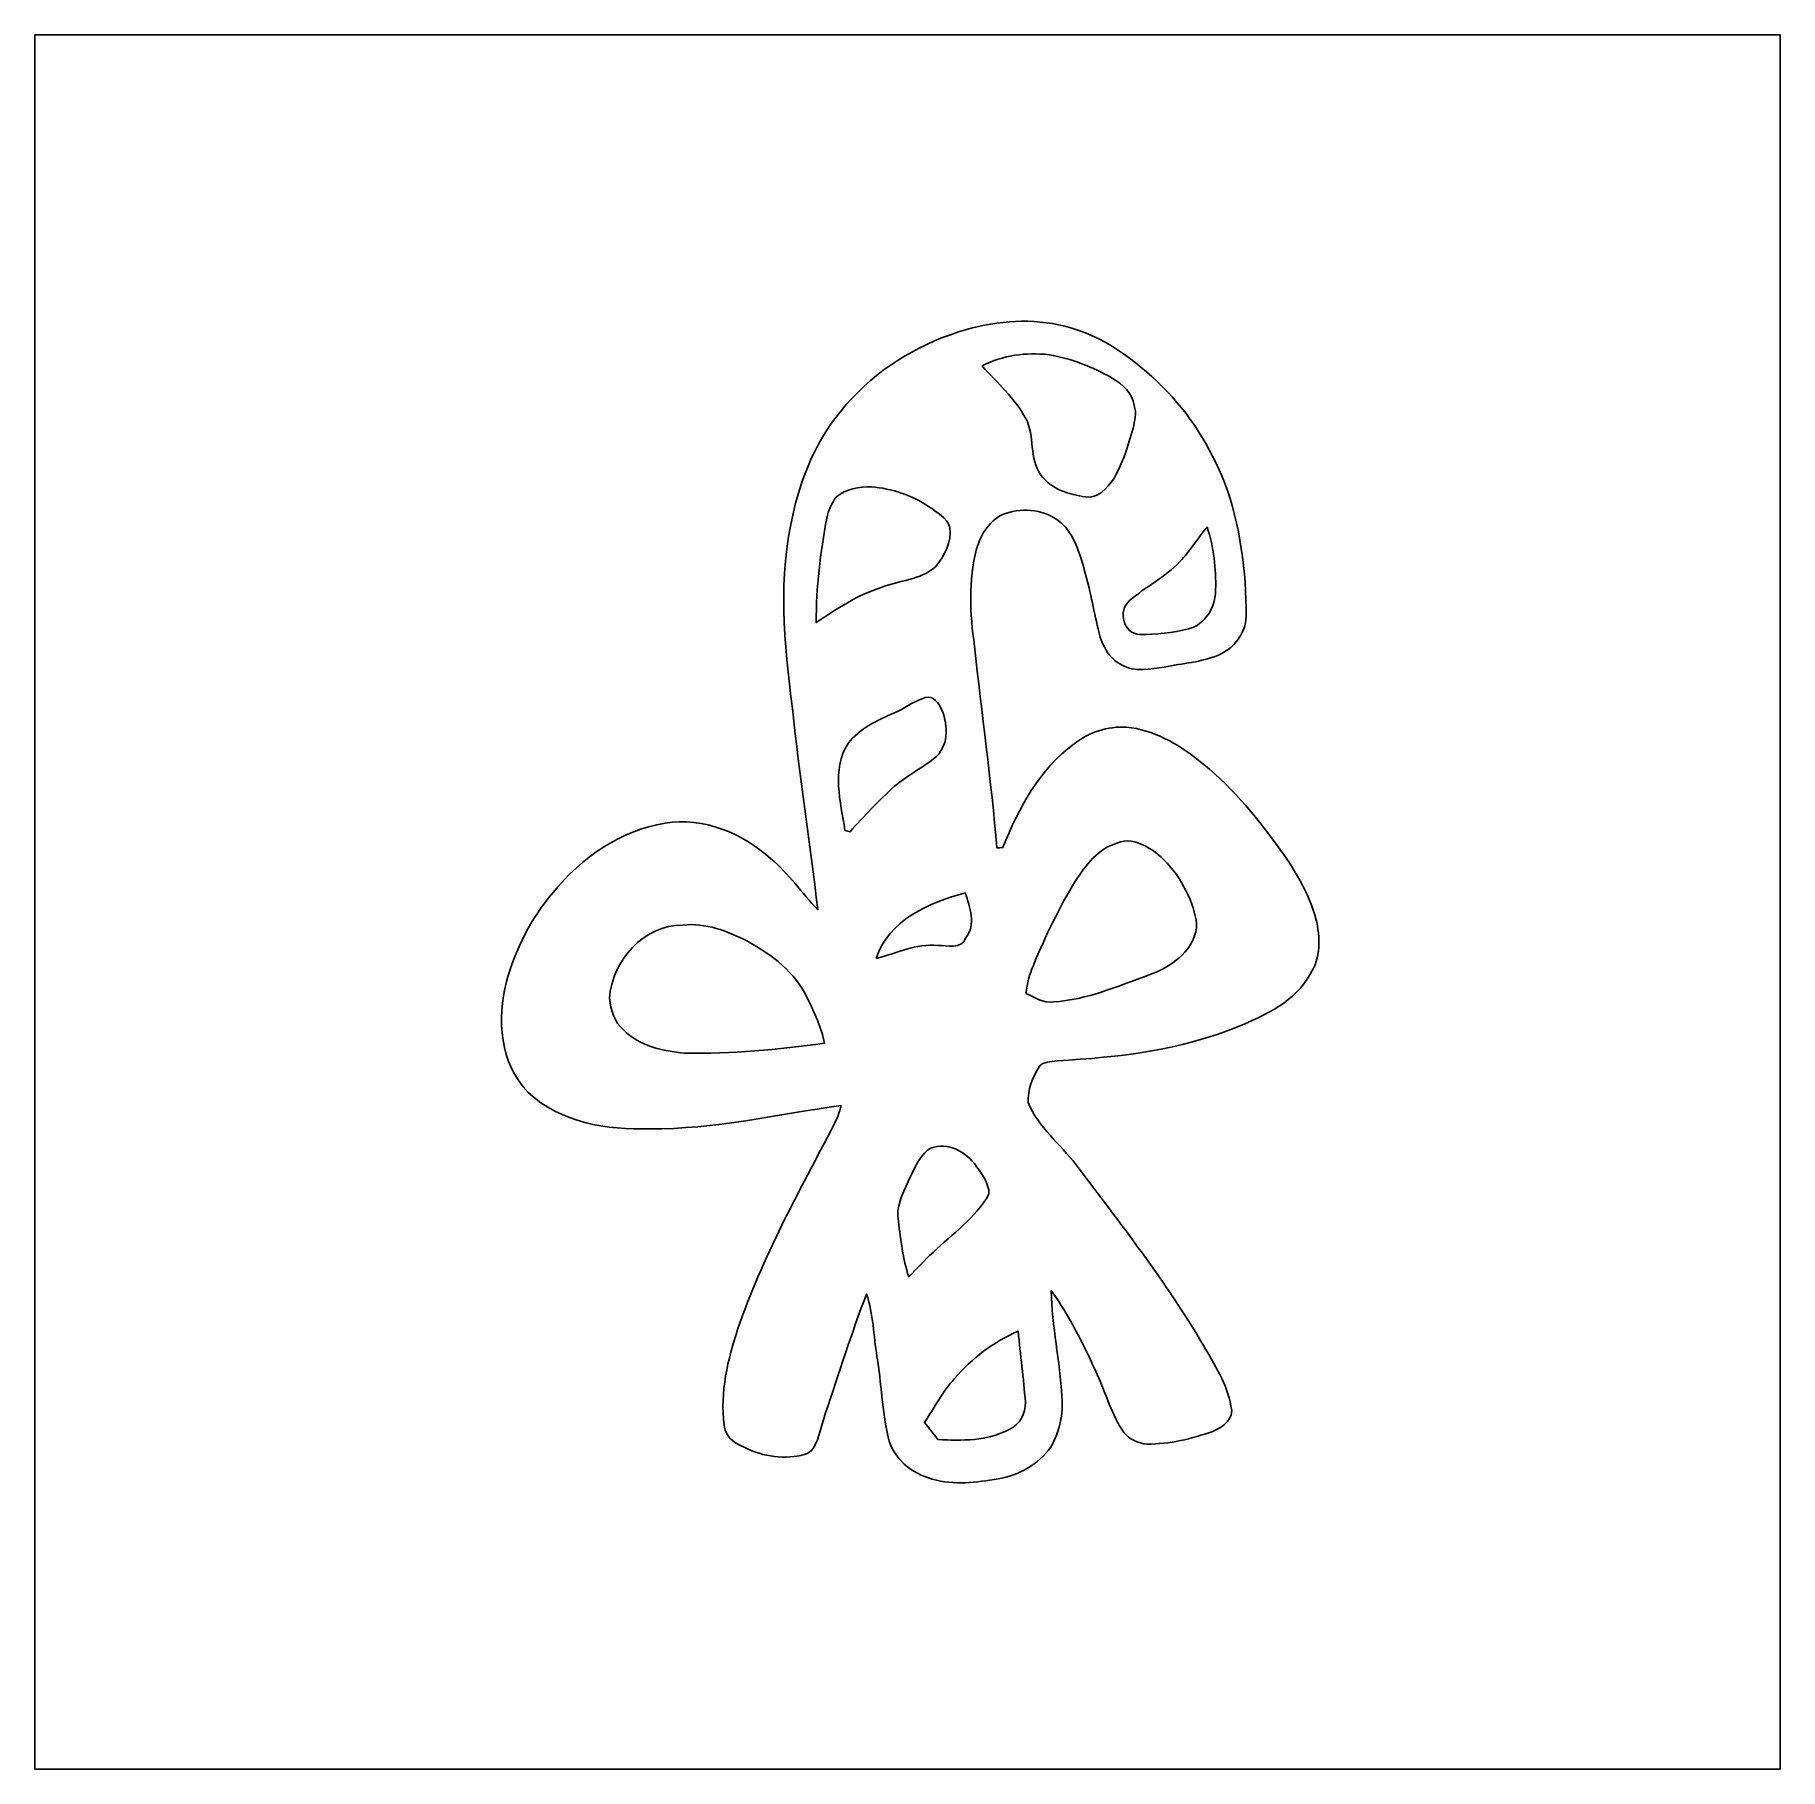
# Model space of a CAD drawing. Header units: centimetres. Extents: x -16.8 to 16.8, y -16.7 to 16.7.
import ezdxf

# ---------------------------------------------------------------- set-up
doc = ezdxf.new("R2010")
doc.units = ezdxf.units.CM
doc.header["$MEASUREMENT"] = 0
doc.layers.add('Layer 1', color=7, linetype='Continuous')

msp = doc.modelspace()

# ---------------------------------------------------------------- linework, layer by layer
at = {"layer": 'Layer 1', "color": 7}
for points, knots in [([(-16.77458, 16.66875), (-16.77458, 16.66875), (16.77458, 16.66875), (16.77458, 16.66875), (16.77458, 16.66875), (16.77458, 16.66875), (16.77458, -16.66875), (16.77458, -16.66875), (16.77458, -16.66875), (16.77458, -16.66875), (-16.77458, -16.66875), (-16.77458, -16.66875), (-16.77458, -16.66875), (-16.77458, -16.66875), (-16.77458, 16.66875), (-16.77458, 16.66875), (-16.77458, 16.66875), (-16.77458, 16.66875), (-16.77458, 16.66875), (-16.77458, 16.66875)], [0, 0, 0, 0, 0.16666667, 0.16666667, 0.16666667, 0.16666667, 0.33333333, 0.33333333, 0.33333333, 0.33333333, 0.5, 0.5, 0.5, 0.5, 0.66666667, 0.66666667, 0.66666667, 0.66666667, 1, 1, 1, 1]), ([(1.13418, 11.0049), (0.30092, 10.76607), (-0.48048, 10.31769), (-1.06927, 9.67705), (-1.06927, 9.67705), (-1.65347, 9.08085), (-2.01154, 8.29769), (-2.19251, 7.49088), (-2.19251, 7.49088), (-2.49626, 6.2544), (-2.37243, 4.96499), (-2.21262, 3.71687), (-2.21262, 3.71687), (-2.07328, 2.4257), (-1.88207, 1.14088), (-1.72226, -0.14781), (-1.72226, -0.14781), (-2.03235, 0.17039), (-2.28247, 0.54575), (-2.62749, 0.82973), (-2.62749, 0.82973), (-3.17218, 1.31939), (-3.9183, 1.64006), (-4.66019, 1.51553), (-4.66019, 1.51553), (-5.51674, 1.37548), (-6.27768, 0.85231), (-6.81284, 0.18168), (-6.81284, 0.18168), (-7.24288, -0.30939), (-7.52969, -0.9077), (-7.71102, -1.53035), (-7.71102, -1.53035), (-7.89587, -2.24684), (-7.83661, -3.10691), (-7.29227, -3.65901), (-7.29227, -3.65901), (-6.67385, -4.24533), (-5.77568, -4.38503), (-4.95653, -4.36069), (-4.95653, -4.36069), (-3.71369, -4.37092), (-2.49908, -4.08517), (-1.27635, -3.90913), (-1.27635, -3.90913), (-1.30563, -4.04389), (-1.35608, -4.17266), (-1.42099, -4.29401), (-1.42099, -4.29401), (-2.08492, -5.57142), (-2.79471, -6.83436), (-3.26002, -8.20208), (-3.26002, -8.20208), (-3.45581, -8.79722), (-3.60609, -9.42622), (-3.52743, -10.05699), (-3.52743, -10.05699), (-3.50873, -10.18611), (-3.43676, -10.30958), (-3.32669, -10.3819), (-3.32669, -10.3819), (-2.98873, -10.59074), (-2.5841, -10.7121), (-2.18475, -10.65671), (-2.18475, -10.65671), (-2.05105, -10.64189), (-1.89018, -10.62778), (-1.81116, -10.50255), (-1.81116, -10.50255), (-1.68346, -10.29617), (-1.65735, -10.04746), (-1.57339, -9.8231), (-1.57339, -9.8231), (-1.32009, -9.05863), (-1.07633, -8.28992), (-0.78846, -7.5378), (-0.78846, -7.5378), (-0.65511, -7.92374), (-0.65299, -8.33649), (-0.58702, -8.73584), (-0.58702, -8.73584), (-0.50447, -9.25124), (-0.48401, -9.77582), (-0.37289, -10.28629), (-0.37289, -10.28629), (-0.2794, -10.69763), (0.08184, -10.99044), (0.47731, -11.09451), (0.47731, -11.09451), (0.88829, -11.21798), (1.32574, -11.15589), (1.74166, -11.08886), (1.74166, -11.08886), (2.14171, -11.02431), (2.51672, -10.80876), (2.75555, -10.47891), (2.75555, -10.47891), (2.91783, -10.1854), (2.99932, -9.84462), (2.96933, -9.50912), (2.96933, -9.50912), (2.92911, -8.82791), (2.77566, -8.15481), (2.7626, -7.47183), (2.7626, -7.47183), (3.12385, -7.97031), (3.39408, -8.52699), (3.64737, -9.08614), (3.64737, -9.08614), (3.81741, -9.45727), (3.92571, -9.85979), (4.1596, -10.19916), (4.1596, -10.19916), (4.26791, -10.33004), (4.43547, -10.4073), (4.6034, -10.42247), (4.6034, -10.42247), (5.03626, -10.42388), (5.46312, -10.31875), (5.86952, -10.17729), (5.86952, -10.17729), (6.06002, -10.09685), (6.29814, -9.93175), (6.217, -9.68975), (6.217, -9.68975), (6.14574, -9.26077), (5.89915, -8.896), (5.69101, -8.52452), (5.69101, -8.52452), (4.96782, -7.30356), (4.09575, -6.18031), (3.24062, -5.05037), (3.24062, -5.05037), (2.93723, -4.65067), (2.51531, -4.33035), (2.31881, -3.85727), (2.31881, -3.85727), (2.31069, -3.61033), (2.40101, -3.37079), (2.53259, -3.16618), (2.53259, -3.16618), (2.6095, -3.06211), (2.75802, -3.0734), (2.87443, -3.05223), (2.87443, -3.05223), (4.06153, -2.98873), (5.26591, -2.84586), (6.37328, -2.38689), (6.37328, -2.38689), (6.8961, -2.17382), (7.45631, -1.90782), (7.73818, -1.38959), (7.73818, -1.38959), (7.95091, -1.07915), (7.93327, -0.67663), (7.85248, -0.32561), (7.85248, -0.32561), (7.71137, 0.18909), (7.42809, 0.65334), (7.112, 1.07774), (7.112, 1.07774), (6.67314, 1.68698), (6.1849, 2.27118), (5.58553, 2.72838), (5.58553, 2.72838), (5.19218, 3.05118), (4.72299, 3.30729), (4.21076, 3.36197), (4.21076, 3.36197), (3.85057, 3.38208), (3.48721, 3.26073), (3.20252, 3.0413), (3.20252, 3.0413), (2.53577, 2.55588), (2.13289, 1.79987), (1.83515, 1.04951), (1.83515, 1.04951), (1.79599, 1.04599), (1.75683, 1.04211), (1.71803, 1.03823), (1.71803, 1.03823), (1.61078, 2.33609), (1.42381, 3.62585), (1.28764, 4.9209), (1.28764, 4.9209), (1.20156, 5.53932), (1.16734, 6.17855), (1.32539, 6.78815), (1.32539, 6.78815), (1.4157, 7.07108), (1.58715, 7.36424), (1.88207, 7.46831), (1.88207, 7.46831), (2.23661, 7.59037), (2.66241, 7.5371), (2.95275, 7.29086), (2.95275, 7.29086), (3.20604, 7.05556), (3.30588, 6.71442), (3.3976, 6.39269), (3.3976, 6.39269), (3.51014, 6.01768), (3.57329, 5.63033), (3.66395, 5.25004), (3.66395, 5.25004), (3.72428, 4.97205), (3.85868, 4.67819), (4.12926, 4.55048), (4.12926, 4.55048), (4.37515, 4.41043), (4.67078, 4.47922), (4.93536, 4.51697), (4.93536, 4.51697), (5.28285, 4.58823), (5.64656, 4.60904), (5.97747, 4.74592), (5.97747, 4.74592), (6.26992, 4.86833), (6.49993, 5.1629), (6.50981, 5.48464), (6.50981, 5.48464), (6.50981, 6.35847), (6.40221, 7.245), (6.09353, 8.06697), (6.09353, 8.06697), (5.81907, 8.74889), (5.42607, 9.39236), (4.89761, 9.90706), (4.89761, 9.90706), (4.37092, 10.4267), (3.75391, 10.89131), (3.02225, 11.06911), (3.02225, 11.06911), (2.40171, 11.22433), (1.74554, 11.17882), (1.13418, 11.0049)], [0, 0, 0, 0, 0.01666667, 0.01666667, 0.01666667, 0.01666667, 0.03333333, 0.03333333, 0.03333333, 0.03333333, 0.05, 0.05, 0.05, 0.05, 0.06666667, 0.06666667, 0.06666667, 0.06666667, 0.08333333, 0.08333333, 0.08333333, 0.08333333, 0.1, 0.1, 0.1, 0.1, 0.11666667, 0.11666667, 0.11666667, 0.11666667, 0.13333333, 0.13333333, 0.13333333, 0.13333333, 0.15, 0.15, 0.15, 0.15, 0.16666667, 0.16666667, 0.16666667, 0.16666667, 0.18333333, 0.18333333, 0.18333333, 0.18333333, 0.2, 0.2, 0.2, 0.2, 0.21666667, 0.21666667, 0.21666667, 0.21666667, 0.23333333, 0.23333333, 0.23333333, 0.23333333, 0.25, 0.25, 0.25, 0.25, 0.26666667, 0.26666667, 0.26666667, 0.26666667, 0.28333333, 0.28333333, 0.28333333, 0.28333333, 0.3, 0.3, 0.3, 0.3, 0.31666667, 0.31666667, 0.31666667, 0.31666667, 0.33333333, 0.33333333, 0.33333333, 0.33333333, 0.35, 0.35, 0.35, 0.35, 0.36666667, 0.36666667, 0.36666667, 0.36666667, 0.38333333, 0.38333333, 0.38333333, 0.38333333, 0.4, 0.4, 0.4, 0.4, 0.41666667, 0.41666667, 0.41666667, 0.41666667, 0.43333333, 0.43333333, 0.43333333, 0.43333333, 0.45, 0.45, 0.45, 0.45, 0.46666667, 0.46666667, 0.46666667, 0.46666667, 0.48333333, 0.48333333, 0.48333333, 0.48333333, 0.5, 0.5, 0.5, 0.5, 0.51666667, 0.51666667, 0.51666667, 0.51666667, 0.53333333, 0.53333333, 0.53333333, 0.53333333, 0.55, 0.55, 0.55, 0.55, 0.56666667, 0.56666667, 0.56666667, 0.56666667, 0.58333333, 0.58333333, 0.58333333, 0.58333333, 0.6, 0.6, 0.6, 0.6, 0.61666667, 0.61666667, 0.61666667, 0.61666667, 0.63333333, 0.63333333, 0.63333333, 0.63333333, 0.65, 0.65, 0.65, 0.65, 0.66666667, 0.66666667, 0.66666667, 0.66666667, 0.68333333, 0.68333333, 0.68333333, 0.68333333, 0.7, 0.7, 0.7, 0.7, 0.71666667, 0.71666667, 0.71666667, 0.71666667, 0.73333333, 0.73333333, 0.73333333, 0.73333333, 0.75, 0.75, 0.75, 0.75, 0.76666667, 0.76666667, 0.76666667, 0.76666667, 0.78333333, 0.78333333, 0.78333333, 0.78333333, 0.8, 0.8, 0.8, 0.8, 0.81666667, 0.81666667, 0.81666667, 0.81666667, 0.83333333, 0.83333333, 0.83333333, 0.83333333, 0.85, 0.85, 0.85, 0.85, 0.86666667, 0.86666667, 0.86666667, 0.86666667, 0.88333333, 0.88333333, 0.88333333, 0.88333333, 0.9, 0.9, 0.9, 0.9, 0.91666667, 0.91666667, 0.91666667, 0.91666667, 0.93333333, 0.93333333, 0.93333333, 0.93333333, 0.95, 0.95, 0.95, 0.95, 0.96666667, 0.96666667, 0.96666667, 0.96666667, 1, 1, 1, 1]), ([(1.43545, 10.30711), (1.83021, 10.51278), (2.28424, 10.56922), (2.7238, 10.52089), (2.7238, 10.52089), (3.14925, 10.4461), (3.55953, 10.28524), (3.93524, 10.07251), (3.93524, 10.07251), (4.12785, 9.9508), (4.33423, 9.78958), (4.35751, 9.54299), (4.35751, 9.54299), (4.40902, 9.39835), (4.3688, 9.24983), (4.33634, 9.10731), (4.33634, 9.10731), (4.24427, 8.77288), (4.13985, 8.43597), (3.96452, 8.1347), (3.96452, 8.1347), (3.83928, 7.96325), (3.66254, 7.74382), (3.423, 7.78722), (3.423, 7.78722), (3.10903, 7.83202), (2.75661, 7.93538), (2.56575, 8.20843), (2.56575, 8.20843), (2.32657, 8.52346), (2.4578, 8.95667), (2.2733, 9.29464), (2.2733, 9.29464), (2.06657, 9.68551), (1.72191, 9.97691), (1.43545, 10.30711)], [0, 0, 0, 0, 0.1, 0.1, 0.1, 0.1, 0.2, 0.2, 0.2, 0.2, 0.3, 0.3, 0.3, 0.3, 0.4, 0.4, 0.4, 0.4, 0.5, 0.5, 0.5, 0.5, 0.6, 0.6, 0.6, 0.6, 0.7, 0.7, 0.7, 0.7, 0.8, 0.8, 0.8, 0.8, 1, 1, 1, 1]), ([(-1.36807, 7.78898), (-1.18216, 7.94491), (-0.92851, 7.98548), (-0.6925, 7.98336), (-0.6925, 7.98336), (-0.30339, 7.9442), (0.08149, 7.82426), (0.4064, 7.60307), (0.4064, 7.60307), (0.55598, 7.49159), (0.75918, 7.39422), (0.81209, 7.19878), (0.81209, 7.19878), (0.86289, 6.91832), (0.70132, 6.65692), (0.53869, 6.44525), (0.53869, 6.44525), (0.24624, 6.18596), (-0.16228, 6.18596), (-0.50871, 6.04308), (-0.50871, 6.04308), (-0.96485, 5.90303), (-1.36102, 5.63386), (-1.75436, 5.37245), (-1.75436, 5.37245), (-1.75966, 6.04661), (-1.67217, 6.71618), (-1.55293, 7.37835), (-1.55293, 7.37835), (-1.51871, 7.5251), (-1.45909, 7.66868), (-1.36807, 7.78898)], [0, 0, 0, 0, 0.11111111, 0.11111111, 0.11111111, 0.11111111, 0.22222222, 0.22222222, 0.22222222, 0.22222222, 0.33333333, 0.33333333, 0.33333333, 0.33333333, 0.44444444, 0.44444444, 0.44444444, 0.44444444, 0.55555556, 0.55555556, 0.55555556, 0.55555556, 0.66666667, 0.66666667, 0.66666667, 0.66666667, 0.77777778, 0.77777778, 0.77777778, 0.77777778, 1, 1, 1, 1]), ([(5.23804, 6.54473), (5.4289, 6.75181), (5.582, 6.98888), (5.75769, 7.20866), (5.75769, 7.20866), (5.89315, 6.82237), (5.93125, 6.40609), (5.92384, 5.99899), (5.92384, 5.99899), (5.92349, 5.67619), (5.72841, 5.33471), (5.4042, 5.24933), (5.4042, 5.24933), (5.09693, 5.17208), (4.77802, 5.14809), (4.46264, 5.14138), (4.46264, 5.14138), (4.15255, 5.15338), (4.03895, 5.59894), (4.26438, 5.78944), (4.26438, 5.78944), (4.57341, 6.05896), (4.95406, 6.24381), (5.23804, 6.54473)], [0, 0, 0, 0, 0.14285714, 0.14285714, 0.14285714, 0.14285714, 0.28571429, 0.28571429, 0.28571429, 0.28571429, 0.42857143, 0.42857143, 0.42857143, 0.42857143, 0.57142857, 0.57142857, 0.57142857, 0.57142857, 0.71428571, 0.71428571, 0.71428571, 0.71428571, 1, 1, 1, 1]), ([(0.28399, 3.90666), (0.43709, 4.00121), (0.57891, 3.87244), (0.63712, 3.74333), (0.63712, 3.74333), (0.77399, 3.44417), (0.80998, 3.04518), (0.55527, 2.79682), (0.55527, 2.79682), (0.30198, 2.58586), (0.00141, 2.43875), (-0.24941, 2.22462), (-0.24941, 2.22462), (-0.55245, 1.9498), (-0.83573, 1.65418), (-1.10525, 1.34691), (-1.10525, 1.34691), (-1.12959, 1.35431), (-1.17757, 1.36984), (-1.20156, 1.37724), (-1.20156, 1.37724), (-1.28305, 1.92476), (-1.4665, 2.54212), (-1.14265, 3.04659), (-1.14265, 3.04659), (-0.9211, 3.33551), (-0.57714, 3.49567), (-0.25047, 3.63608), (-0.25047, 3.63608), (-0.06562, 3.71299), (0.09384, 3.84281), (0.28399, 3.90666)], [0, 0, 0, 0, 0.11111111, 0.11111111, 0.11111111, 0.11111111, 0.22222222, 0.22222222, 0.22222222, 0.22222222, 0.33333333, 0.33333333, 0.33333333, 0.33333333, 0.44444444, 0.44444444, 0.44444444, 0.44444444, 0.55555556, 0.55555556, 0.55555556, 0.55555556, 0.66666667, 0.66666667, 0.66666667, 0.66666667, 0.77777778, 0.77777778, 0.77777778, 0.77777778, 1, 1, 1, 1]), ([(4.02661, 1.12995), (4.20158, 1.22343), (4.40408, 1.15711), (4.57024, 1.07809), (4.57024, 1.07809), (5.0038, 0.84208), (5.29096, 0.41099), (5.46735, -0.03881), (5.46735, -0.03881), (5.52979, -0.23036), (5.6007, -0.45156), (5.51991, -0.64911), (5.51991, -0.64911), (5.38092, -1.03364), (5.01191, -1.26965), (4.64256, -1.40159), (4.64256, -1.40159), (4.04566, -1.62066), (3.44593, -1.87748), (2.80423, -1.92229), (2.80423, -1.92229), (2.60879, -1.9498), (2.44546, -1.83092), (2.27683, -1.75895), (2.27683, -1.75895), (2.30329, -1.57409), (2.34209, -1.38959), (2.419, -1.21849), (2.419, -1.21849), (2.65077, -0.65969), (2.91183, -0.11042), (3.22792, 0.40605), (3.22792, 0.40605), (3.42865, 0.70309), (3.66183, 1.02905), (4.02661, 1.12995)], [0, 0, 0, 0, 0.1, 0.1, 0.1, 0.1, 0.2, 0.2, 0.2, 0.2, 0.3, 0.3, 0.3, 0.3, 0.4, 0.4, 0.4, 0.4, 0.5, 0.5, 0.5, 0.5, 0.6, 0.6, 0.6, 0.6, 0.7, 0.7, 0.7, 0.7, 0.8, 0.8, 0.8, 0.8, 1, 1, 1, 1]), ([(-0.60501, -1.08867), (-0.36407, -0.34431), (0.41628, -0.01199), (1.11231, 0.17604), (1.11231, 0.17604), (1.19168, -0.1083), (1.32715, -0.42474), (1.11795, -0.69286), (1.11795, -0.69286), (1.0414, -0.92181), (0.75671, -0.82479), (0.58244, -0.83573), (0.58244, -0.83573), (0.16686, -0.79269), (-0.21414, -0.98672), (-0.60501, -1.08867)], [0, 0, 0, 0, 0.2, 0.2, 0.2, 0.2, 0.4, 0.4, 0.4, 0.4, 0.6, 0.6, 0.6, 0.6, 1, 1, 1, 1]), ([(-5.72876, -1.85138), (-5.68254, -1.12959), (-5.07083, -0.43956), (-4.32082, -0.44379), (-4.32082, -0.44379), (-3.88232, -0.39476), (-3.46287, -0.56056), (-3.07834, -0.75142), (-3.07834, -0.75142), (-2.61267, -1.01106), (-2.14912, -1.3529), (-1.9244, -1.85279), (-1.9244, -1.85279), (-1.78682, -2.12901), (-1.65806, -2.41265), (-1.59491, -2.71674), (-1.59491, -2.71674), (-2.48638, -2.83492), (-3.38526, -2.92629), (-4.28554, -2.90548), (-4.28554, -2.90548), (-4.70535, -2.86632), (-5.14738, -2.76789), (-5.45853, -2.46027), (-5.45853, -2.46027), (-5.63633, -2.31069), (-5.70618, -2.07433), (-5.72876, -1.85138)], [0, 0, 0, 0, 0.125, 0.125, 0.125, 0.125, 0.25, 0.25, 0.25, 0.25, 0.375, 0.375, 0.375, 0.375, 0.5, 0.5, 0.5, 0.5, 0.625, 0.625, 0.625, 0.625, 0.75, 0.75, 0.75, 0.75, 1, 1, 1, 1]), ([(0.39158, -4.76603), (0.69885, -4.57553), (1.08409, -4.77273), (1.28623, -5.02779), (1.28623, -5.02779), (1.40582, -5.20806), (1.56986, -5.38692), (1.56669, -5.61834), (1.56669, -5.61834), (1.3081, -6.07624), (0.86431, -6.37999), (0.49071, -6.73523), (0.49071, -6.73523), (0.32773, -6.88411), (0.18203, -7.05097), (0.02293, -7.20372), (0.02293, -7.20372), (-0.08961, -6.85941), (-0.12912, -6.49711), (-0.17392, -6.13974), (-0.17392, -6.13974), (-0.23601, -5.86599), (-0.08678, -5.61622), (0.01094, -5.37351), (0.01094, -5.37351), (0.11359, -5.15867), (0.20567, -4.92372), (0.39158, -4.76603)], [0, 0, 0, 0, 0.125, 0.125, 0.125, 0.125, 0.25, 0.25, 0.25, 0.25, 0.375, 0.375, 0.375, 0.375, 0.5, 0.5, 0.5, 0.5, 0.625, 0.625, 0.625, 0.625, 0.75, 0.75, 0.75, 0.75, 1, 1, 1, 1]), ([(0.90417, -9.15987), (1.23649, -8.76935), (1.65664, -8.45679), (2.12584, -8.24865), (2.12584, -8.24865), (2.17241, -8.70444), (2.23202, -9.15917), (2.26624, -9.61602), (2.26624, -9.61602), (2.27718, -9.83156), (2.15583, -10.04746), (1.9558, -10.13919), (1.9558, -10.13919), (1.53494, -10.36038), (1.0481, -10.36144), (0.58596, -10.33145), (0.58596, -10.33145), (0.49918, -10.22174), (0.41346, -10.11308), (0.32773, -10.00337), (0.32773, -10.00337), (0.51717, -9.72044), (0.67557, -9.41458), (0.90417, -9.15987)], [0, 0, 0, 0, 0.14285714, 0.14285714, 0.14285714, 0.14285714, 0.28571429, 0.28571429, 0.28571429, 0.28571429, 0.42857143, 0.42857143, 0.42857143, 0.42857143, 0.57142857, 0.57142857, 0.57142857, 0.57142857, 0.71428571, 0.71428571, 0.71428571, 0.71428571, 1, 1, 1, 1])]:
    msp.add_open_spline(points, degree=3, knots=knots, dxfattribs=at)
at = {"layer": 'Layer 1', "color": 250}
for points, knots in [([(1.13418, 11.0049), (1.74554, 11.17882), (2.40171, 11.22433), (3.02225, 11.06911), (3.02225, 11.06911), (3.75391, 10.89131), (4.37092, 10.4267), (4.89761, 9.90706), (4.89761, 9.90706), (5.42607, 9.39236), (5.81907, 8.74889), (6.09353, 8.06697), (6.09353, 8.06697), (6.40221, 7.245), (6.50981, 6.35847), (6.50981, 5.48464), (6.50981, 5.48464), (6.49993, 5.1629), (6.26992, 4.86833), (5.97747, 4.74592), (5.97747, 4.74592), (5.64656, 4.60904), (5.28285, 4.58823), (4.93536, 4.51697), (4.93536, 4.51697), (4.67078, 4.47922), (4.37515, 4.41043), (4.12926, 4.55048), (4.12926, 4.55048), (3.85868, 4.67819), (3.72428, 4.97205), (3.66395, 5.25004), (3.66395, 5.25004), (3.57329, 5.63033), (3.51014, 6.01768), (3.3976, 6.39269), (3.3976, 6.39269), (3.30588, 6.71442), (3.20604, 7.05556), (2.95275, 7.29086), (2.95275, 7.29086), (2.66241, 7.5371), (2.23661, 7.59037), (1.88207, 7.46831), (1.88207, 7.46831), (1.58715, 7.36424), (1.4157, 7.07108), (1.32539, 6.78815), (1.32539, 6.78815), (1.16734, 6.17855), (1.20156, 5.53932), (1.28764, 4.9209), (1.28764, 4.9209), (1.42381, 3.62585), (1.61078, 2.33609), (1.71803, 1.03823), (1.71803, 1.03823), (1.75683, 1.04211), (1.79599, 1.04599), (1.83515, 1.04951), (1.83515, 1.04951), (2.13289, 1.79987), (2.53577, 2.55588), (3.20252, 3.0413), (3.20252, 3.0413), (3.48721, 3.26073), (3.85057, 3.38208), (4.21076, 3.36197), (4.21076, 3.36197), (4.72299, 3.30729), (5.19218, 3.05118), (5.58553, 2.72838), (5.58553, 2.72838), (6.1849, 2.27118), (6.67314, 1.68698), (7.112, 1.07774), (7.112, 1.07774), (7.42809, 0.65334), (7.71137, 0.18909), (7.85248, -0.32561), (7.85248, -0.32561), (7.93327, -0.67663), (7.95091, -1.07915), (7.73818, -1.38959), (7.73818, -1.38959), (7.45631, -1.90782), (6.8961, -2.17382), (6.37328, -2.38689), (6.37328, -2.38689), (5.26591, -2.84586), (4.06153, -2.98873), (2.87443, -3.05223), (2.87443, -3.05223), (2.75802, -3.0734), (2.6095, -3.06211), (2.53259, -3.16618), (2.53259, -3.16618), (2.40101, -3.37079), (2.31069, -3.61033), (2.31881, -3.85727), (2.31881, -3.85727), (2.51531, -4.33035), (2.93723, -4.65067), (3.24062, -5.05037), (3.24062, -5.05037), (4.09575, -6.18031), (4.96782, -7.30356), (5.69101, -8.52452), (5.69101, -8.52452), (5.89915, -8.896), (6.14574, -9.26077), (6.217, -9.68975), (6.217, -9.68975), (6.29814, -9.93175), (6.06002, -10.09685), (5.86952, -10.17729), (5.86952, -10.17729), (5.46312, -10.31875), (5.03626, -10.42388), (4.6034, -10.42247), (4.6034, -10.42247), (4.43547, -10.4073), (4.26791, -10.33004), (4.1596, -10.19916), (4.1596, -10.19916), (3.92571, -9.85979), (3.81741, -9.45727), (3.64737, -9.08614), (3.64737, -9.08614), (3.39408, -8.52699), (3.12385, -7.97031), (2.7626, -7.47183), (2.7626, -7.47183), (2.77566, -8.15481), (2.92911, -8.82791), (2.96933, -9.50912), (2.96933, -9.50912), (2.99932, -9.84462), (2.91783, -10.1854), (2.75555, -10.47891), (2.75555, -10.47891), (2.51672, -10.80876), (2.14171, -11.02431), (1.74166, -11.08886), (1.74166, -11.08886), (1.32574, -11.15589), (0.88829, -11.21798), (0.47731, -11.09451), (0.47731, -11.09451), (0.08184, -10.99044), (-0.2794, -10.69763), (-0.37289, -10.28629), (-0.37289, -10.28629), (-0.48401, -9.77582), (-0.50447, -9.25124), (-0.58702, -8.73584), (-0.58702, -8.73584), (-0.65299, -8.33649), (-0.65511, -7.92374), (-0.78846, -7.5378), (-0.78846, -7.5378), (-1.07633, -8.28992), (-1.32009, -9.05863), (-1.57339, -9.8231), (-1.57339, -9.8231), (-1.65735, -10.04746), (-1.68346, -10.29617), (-1.81116, -10.50255), (-1.81116, -10.50255), (-1.89018, -10.62778), (-2.05105, -10.64189), (-2.18475, -10.65671), (-2.18475, -10.65671), (-2.5841, -10.7121), (-2.98873, -10.59074), (-3.32669, -10.3819), (-3.32669, -10.3819), (-3.43676, -10.30958), (-3.50873, -10.18611), (-3.52743, -10.05699), (-3.52743, -10.05699), (-3.60609, -9.42622), (-3.45581, -8.79722), (-3.26002, -8.20208), (-3.26002, -8.20208), (-2.79471, -6.83436), (-2.08492, -5.57142), (-1.42099, -4.29401), (-1.42099, -4.29401), (-1.35608, -4.17266), (-1.30563, -4.04389), (-1.27635, -3.90913), (-1.27635, -3.90913), (-2.49908, -4.08517), (-3.71369, -4.37092), (-4.95653, -4.36069), (-4.95653, -4.36069), (-5.77568, -4.38503), (-6.67385, -4.24533), (-7.29227, -3.65901), (-7.29227, -3.65901), (-7.83661, -3.10691), (-7.89587, -2.24684), (-7.71102, -1.53035), (-7.71102, -1.53035), (-7.52969, -0.9077), (-7.24288, -0.30939), (-6.81284, 0.18168), (-6.81284, 0.18168), (-6.27768, 0.85231), (-5.51674, 1.37548), (-4.66019, 1.51553), (-4.66019, 1.51553), (-3.9183, 1.64006), (-3.17218, 1.31939), (-2.62749, 0.82973), (-2.62749, 0.82973), (-2.28247, 0.54575), (-2.03235, 0.17039), (-1.72226, -0.14781), (-1.72226, -0.14781), (-1.88207, 1.14088), (-2.07328, 2.4257), (-2.21262, 3.71687), (-2.21262, 3.71687), (-2.37243, 4.96499), (-2.49626, 6.2544), (-2.19251, 7.49088), (-2.19251, 7.49088), (-2.01154, 8.29769), (-1.65347, 9.08085), (-1.06927, 9.67705), (-1.06927, 9.67705), (-0.48048, 10.31769), (0.30092, 10.76607), (1.13418, 11.0049), (1.13418, 11.0049), (1.13418, 11.0049), (1.13418, 11.0049), (1.13418, 11.0049)], [0, 0, 0, 0, 0.01639344, 0.01639344, 0.01639344, 0.01639344, 0.03278689, 0.03278689, 0.03278689, 0.03278689, 0.04918033, 0.04918033, 0.04918033, 0.04918033, 0.06557377, 0.06557377, 0.06557377, 0.06557377, 0.08196721, 0.08196721, 0.08196721, 0.08196721, 0.09836066, 0.09836066, 0.09836066, 0.09836066, 0.1147541, 0.1147541, 0.1147541, 0.1147541, 0.13114754, 0.13114754, 0.13114754, 0.13114754, 0.14754098, 0.14754098, 0.14754098, 0.14754098, 0.16393443, 0.16393443, 0.16393443, 0.16393443, 0.18032787, 0.18032787, 0.18032787, 0.18032787, 0.19672131, 0.19672131, 0.19672131, 0.19672131, 0.21311475, 0.21311475, 0.21311475, 0.21311475, 0.2295082, 0.2295082, 0.2295082, 0.2295082, 0.24590164, 0.24590164, 0.24590164, 0.24590164, 0.26229508, 0.26229508, 0.26229508, 0.26229508, 0.27868852, 0.27868852, 0.27868852, 0.27868852, 0.29508197, 0.29508197, 0.29508197, 0.29508197, 0.31147541, 0.31147541, 0.31147541, 0.31147541, 0.32786885, 0.32786885, 0.32786885, 0.32786885, 0.3442623, 0.3442623, 0.3442623, 0.3442623, 0.36065574, 0.36065574, 0.36065574, 0.36065574, 0.37704918, 0.37704918, 0.37704918, 0.37704918, 0.39344262, 0.39344262, 0.39344262, 0.39344262, 0.40983607, 0.40983607, 0.40983607, 0.40983607, 0.42622951, 0.42622951, 0.42622951, 0.42622951, 0.44262295, 0.44262295, 0.44262295, 0.44262295, 0.45901639, 0.45901639, 0.45901639, 0.45901639, 0.47540984, 0.47540984, 0.47540984, 0.47540984, 0.49180328, 0.49180328, 0.49180328, 0.49180328, 0.50819672, 0.50819672, 0.50819672, 0.50819672, 0.52459016, 0.52459016, 0.52459016, 0.52459016, 0.54098361, 0.54098361, 0.54098361, 0.54098361, 0.55737705, 0.55737705, 0.55737705, 0.55737705, 0.57377049, 0.57377049, 0.57377049, 0.57377049, 0.59016393, 0.59016393, 0.59016393, 0.59016393, 0.60655738, 0.60655738, 0.60655738, 0.60655738, 0.62295082, 0.62295082, 0.62295082, 0.62295082, 0.63934426, 0.63934426, 0.63934426, 0.63934426, 0.6557377, 0.6557377, 0.6557377, 0.6557377, 0.67213115, 0.67213115, 0.67213115, 0.67213115, 0.68852459, 0.68852459, 0.68852459, 0.68852459, 0.70491803, 0.70491803, 0.70491803, 0.70491803, 0.72131148, 0.72131148, 0.72131148, 0.72131148, 0.73770492, 0.73770492, 0.73770492, 0.73770492, 0.75409836, 0.75409836, 0.75409836, 0.75409836, 0.7704918, 0.7704918, 0.7704918, 0.7704918, 0.78688525, 0.78688525, 0.78688525, 0.78688525, 0.80327869, 0.80327869, 0.80327869, 0.80327869, 0.81967213, 0.81967213, 0.81967213, 0.81967213, 0.83606557, 0.83606557, 0.83606557, 0.83606557, 0.85245902, 0.85245902, 0.85245902, 0.85245902, 0.86885246, 0.86885246, 0.86885246, 0.86885246, 0.8852459, 0.8852459, 0.8852459, 0.8852459, 0.90163934, 0.90163934, 0.90163934, 0.90163934, 0.91803279, 0.91803279, 0.91803279, 0.91803279, 0.93442623, 0.93442623, 0.93442623, 0.93442623, 0.95081967, 0.95081967, 0.95081967, 0.95081967, 0.96721311, 0.96721311, 0.96721311, 0.96721311, 1, 1, 1, 1]), ([(1.43545, 10.30711), (1.72191, 9.97691), (2.06657, 9.68551), (2.2733, 9.29464), (2.2733, 9.29464), (2.4578, 8.95667), (2.32657, 8.52346), (2.56575, 8.20843), (2.56575, 8.20843), (2.75661, 7.93538), (3.10903, 7.83202), (3.423, 7.78722), (3.423, 7.78722), (3.66254, 7.74382), (3.83928, 7.96325), (3.96452, 8.1347), (3.96452, 8.1347), (4.13985, 8.43597), (4.24427, 8.77288), (4.33634, 9.10731), (4.33634, 9.10731), (4.3688, 9.24983), (4.40902, 9.39835), (4.35751, 9.54299), (4.35751, 9.54299), (4.33423, 9.78958), (4.12785, 9.9508), (3.93524, 10.07251), (3.93524, 10.07251), (3.55953, 10.28524), (3.14925, 10.4461), (2.7238, 10.52089), (2.7238, 10.52089), (2.28424, 10.56922), (1.83021, 10.51278), (1.43545, 10.30711), (1.43545, 10.30711), (1.43545, 10.30711), (1.43545, 10.30711), (1.43545, 10.30711)], [0, 0, 0, 0, 0.09090909, 0.09090909, 0.09090909, 0.09090909, 0.18181818, 0.18181818, 0.18181818, 0.18181818, 0.27272727, 0.27272727, 0.27272727, 0.27272727, 0.36363636, 0.36363636, 0.36363636, 0.36363636, 0.45454545, 0.45454545, 0.45454545, 0.45454545, 0.54545455, 0.54545455, 0.54545455, 0.54545455, 0.63636364, 0.63636364, 0.63636364, 0.63636364, 0.72727273, 0.72727273, 0.72727273, 0.72727273, 0.81818182, 0.81818182, 0.81818182, 0.81818182, 1, 1, 1, 1]), ([(-1.36807, 7.78898), (-1.45909, 7.66868), (-1.51871, 7.5251), (-1.55293, 7.37835), (-1.55293, 7.37835), (-1.67217, 6.71618), (-1.75966, 6.04661), (-1.75436, 5.37245), (-1.75436, 5.37245), (-1.36102, 5.63386), (-0.96485, 5.90303), (-0.50871, 6.04308), (-0.50871, 6.04308), (-0.16228, 6.18596), (0.24624, 6.18596), (0.53869, 6.44525), (0.53869, 6.44525), (0.70132, 6.65692), (0.86289, 6.91832), (0.81209, 7.19878), (0.81209, 7.19878), (0.75918, 7.39422), (0.55598, 7.49159), (0.4064, 7.60307), (0.4064, 7.60307), (0.08149, 7.82426), (-0.30339, 7.9442), (-0.6925, 7.98336), (-0.6925, 7.98336), (-0.92851, 7.98548), (-1.18216, 7.94491), (-1.36807, 7.78898), (-1.36807, 7.78898), (-1.36807, 7.78898), (-1.36807, 7.78898), (-1.36807, 7.78898)], [0, 0, 0, 0, 0.1, 0.1, 0.1, 0.1, 0.2, 0.2, 0.2, 0.2, 0.3, 0.3, 0.3, 0.3, 0.4, 0.4, 0.4, 0.4, 0.5, 0.5, 0.5, 0.5, 0.6, 0.6, 0.6, 0.6, 0.7, 0.7, 0.7, 0.7, 0.8, 0.8, 0.8, 0.8, 1, 1, 1, 1]), ([(5.23804, 6.54473), (4.95406, 6.24381), (4.57341, 6.05896), (4.26438, 5.78944), (4.26438, 5.78944), (4.03895, 5.59894), (4.15255, 5.15338), (4.46264, 5.14138), (4.46264, 5.14138), (4.77802, 5.14809), (5.09693, 5.17208), (5.4042, 5.24933), (5.4042, 5.24933), (5.72841, 5.33471), (5.92349, 5.67619), (5.92384, 5.99899), (5.92384, 5.99899), (5.93125, 6.40609), (5.89315, 6.82237), (5.75769, 7.20866), (5.75769, 7.20866), (5.582, 6.98888), (5.4289, 6.75181), (5.23804, 6.54473), (5.23804, 6.54473), (5.23804, 6.54473), (5.23804, 6.54473), (5.23804, 6.54473)], [0, 0, 0, 0, 0.125, 0.125, 0.125, 0.125, 0.25, 0.25, 0.25, 0.25, 0.375, 0.375, 0.375, 0.375, 0.5, 0.5, 0.5, 0.5, 0.625, 0.625, 0.625, 0.625, 0.75, 0.75, 0.75, 0.75, 1, 1, 1, 1]), ([(0.28399, 3.90666), (0.09384, 3.84281), (-0.06562, 3.71299), (-0.25047, 3.63608), (-0.25047, 3.63608), (-0.57714, 3.49567), (-0.9211, 3.33551), (-1.14265, 3.04659), (-1.14265, 3.04659), (-1.4665, 2.54212), (-1.28305, 1.92476), (-1.20156, 1.37724), (-1.20156, 1.37724), (-1.17757, 1.36984), (-1.12959, 1.35431), (-1.10525, 1.34691), (-1.10525, 1.34691), (-0.83573, 1.65418), (-0.55245, 1.9498), (-0.24941, 2.22462), (-0.24941, 2.22462), (0.00141, 2.43875), (0.30198, 2.58586), (0.55527, 2.79682), (0.55527, 2.79682), (0.80998, 3.04518), (0.77399, 3.44417), (0.63712, 3.74333), (0.63712, 3.74333), (0.57891, 3.87244), (0.43709, 4.00121), (0.28399, 3.90666), (0.28399, 3.90666), (0.28399, 3.90666), (0.28399, 3.90666), (0.28399, 3.90666)], [0, 0, 0, 0, 0.1, 0.1, 0.1, 0.1, 0.2, 0.2, 0.2, 0.2, 0.3, 0.3, 0.3, 0.3, 0.4, 0.4, 0.4, 0.4, 0.5, 0.5, 0.5, 0.5, 0.6, 0.6, 0.6, 0.6, 0.7, 0.7, 0.7, 0.7, 0.8, 0.8, 0.8, 0.8, 1, 1, 1, 1]), ([(4.02661, 1.12995), (3.66183, 1.02905), (3.42865, 0.70309), (3.22792, 0.40605), (3.22792, 0.40605), (2.91183, -0.11042), (2.65077, -0.65969), (2.419, -1.21849), (2.419, -1.21849), (2.34209, -1.38959), (2.30329, -1.57409), (2.27683, -1.75895), (2.27683, -1.75895), (2.44546, -1.83092), (2.60879, -1.9498), (2.80423, -1.92229), (2.80423, -1.92229), (3.44593, -1.87748), (4.04566, -1.62066), (4.64256, -1.40159), (4.64256, -1.40159), (5.01191, -1.26965), (5.38092, -1.03364), (5.51991, -0.64911), (5.51991, -0.64911), (5.6007, -0.45156), (5.52979, -0.23036), (5.46735, -0.03881), (5.46735, -0.03881), (5.29096, 0.41099), (5.0038, 0.84208), (4.57024, 1.07809), (4.57024, 1.07809), (4.40408, 1.15711), (4.20158, 1.22343), (4.02661, 1.12995), (4.02661, 1.12995), (4.02661, 1.12995), (4.02661, 1.12995), (4.02661, 1.12995)], [0, 0, 0, 0, 0.09090909, 0.09090909, 0.09090909, 0.09090909, 0.18181818, 0.18181818, 0.18181818, 0.18181818, 0.27272727, 0.27272727, 0.27272727, 0.27272727, 0.36363636, 0.36363636, 0.36363636, 0.36363636, 0.45454545, 0.45454545, 0.45454545, 0.45454545, 0.54545455, 0.54545455, 0.54545455, 0.54545455, 0.63636364, 0.63636364, 0.63636364, 0.63636364, 0.72727273, 0.72727273, 0.72727273, 0.72727273, 0.81818182, 0.81818182, 0.81818182, 0.81818182, 1, 1, 1, 1]), ([(-0.60501, -1.08867), (-0.21414, -0.98672), (0.16686, -0.79269), (0.58244, -0.83573), (0.58244, -0.83573), (0.75671, -0.82479), (1.0414, -0.92181), (1.11795, -0.69286), (1.11795, -0.69286), (1.32715, -0.42474), (1.19168, -0.1083), (1.11231, 0.17604), (1.11231, 0.17604), (0.41628, -0.01199), (-0.36407, -0.34431), (-0.60501, -1.08867), (-0.60501, -1.08867), (-0.60501, -1.08867), (-0.60501, -1.08867), (-0.60501, -1.08867)], [0, 0, 0, 0, 0.16666667, 0.16666667, 0.16666667, 0.16666667, 0.33333333, 0.33333333, 0.33333333, 0.33333333, 0.5, 0.5, 0.5, 0.5, 0.66666667, 0.66666667, 0.66666667, 0.66666667, 1, 1, 1, 1]), ([(-5.72876, -1.85138), (-5.70618, -2.07433), (-5.63633, -2.31069), (-5.45853, -2.46027), (-5.45853, -2.46027), (-5.14738, -2.76789), (-4.70535, -2.86632), (-4.28554, -2.90548), (-4.28554, -2.90548), (-3.38526, -2.92629), (-2.48638, -2.83492), (-1.59491, -2.71674), (-1.59491, -2.71674), (-1.65806, -2.41265), (-1.78682, -2.12901), (-1.9244, -1.85279), (-1.9244, -1.85279), (-2.14912, -1.3529), (-2.61267, -1.01106), (-3.07834, -0.75142), (-3.07834, -0.75142), (-3.46287, -0.56056), (-3.88232, -0.39476), (-4.32082, -0.44379), (-4.32082, -0.44379), (-5.07083, -0.43956), (-5.68254, -1.12959), (-5.72876, -1.85138), (-5.72876, -1.85138), (-5.72876, -1.85138), (-5.72876, -1.85138), (-5.72876, -1.85138)], [0, 0, 0, 0, 0.11111111, 0.11111111, 0.11111111, 0.11111111, 0.22222222, 0.22222222, 0.22222222, 0.22222222, 0.33333333, 0.33333333, 0.33333333, 0.33333333, 0.44444444, 0.44444444, 0.44444444, 0.44444444, 0.55555556, 0.55555556, 0.55555556, 0.55555556, 0.66666667, 0.66666667, 0.66666667, 0.66666667, 0.77777778, 0.77777778, 0.77777778, 0.77777778, 1, 1, 1, 1]), ([(0.39158, -4.76603), (0.20567, -4.92372), (0.11359, -5.15867), (0.01094, -5.37351), (0.01094, -5.37351), (-0.08678, -5.61622), (-0.23601, -5.86599), (-0.17392, -6.13974), (-0.17392, -6.13974), (-0.12912, -6.49711), (-0.08961, -6.85941), (0.02293, -7.20372), (0.02293, -7.20372), (0.18203, -7.05097), (0.32773, -6.88411), (0.49071, -6.73523), (0.49071, -6.73523), (0.86431, -6.37999), (1.3081, -6.07624), (1.56669, -5.61834), (1.56669, -5.61834), (1.56986, -5.38692), (1.40582, -5.20806), (1.28623, -5.02779), (1.28623, -5.02779), (1.08409, -4.77273), (0.69885, -4.57553), (0.39158, -4.76603), (0.39158, -4.76603), (0.39158, -4.76603), (0.39158, -4.76603), (0.39158, -4.76603)], [0, 0, 0, 0, 0.11111111, 0.11111111, 0.11111111, 0.11111111, 0.22222222, 0.22222222, 0.22222222, 0.22222222, 0.33333333, 0.33333333, 0.33333333, 0.33333333, 0.44444444, 0.44444444, 0.44444444, 0.44444444, 0.55555556, 0.55555556, 0.55555556, 0.55555556, 0.66666667, 0.66666667, 0.66666667, 0.66666667, 0.77777778, 0.77777778, 0.77777778, 0.77777778, 1, 1, 1, 1]), ([(0.90417, -9.15987), (0.67557, -9.41458), (0.51717, -9.72044), (0.32773, -10.00337), (0.32773, -10.00337), (0.41346, -10.11308), (0.49918, -10.22174), (0.58596, -10.33145), (0.58596, -10.33145), (1.0481, -10.36144), (1.53494, -10.36038), (1.9558, -10.13919), (1.9558, -10.13919), (2.15583, -10.04746), (2.27718, -9.83156), (2.26624, -9.61602), (2.26624, -9.61602), (2.23202, -9.15917), (2.17241, -8.70444), (2.12584, -8.24865), (2.12584, -8.24865), (1.65664, -8.45679), (1.23649, -8.76935), (0.90417, -9.15987)], [0, 0, 0, 0, 0.14285714, 0.14285714, 0.14285714, 0.14285714, 0.28571429, 0.28571429, 0.28571429, 0.28571429, 0.42857143, 0.42857143, 0.42857143, 0.42857143, 0.57142857, 0.57142857, 0.57142857, 0.57142857, 0.71428571, 0.71428571, 0.71428571, 0.71428571, 1, 1, 1, 1])]:
    msp.add_open_spline(points, degree=3, knots=knots, dxfattribs=at)

doc.saveas('drawing.dxf')
